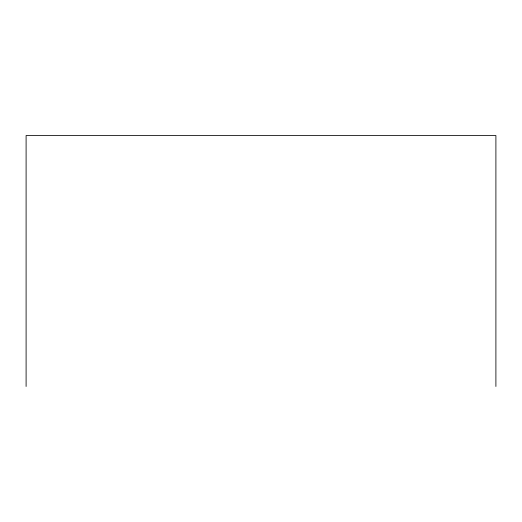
<?xml version="1.0" encoding="UTF-8"?>
<svg xmlns="http://www.w3.org/2000/svg" width="522" height="522" viewBox="0 0 522 522"><rect width="100%" height="100%" fill="white"/><g stroke="black" fill="none" stroke-linecap="round" stroke-linejoin="round"><path stroke-width="0.78" d="M495.9 386.469L495.9 135.531L26.1 135.531L26.1 386.469"/></g></svg>
